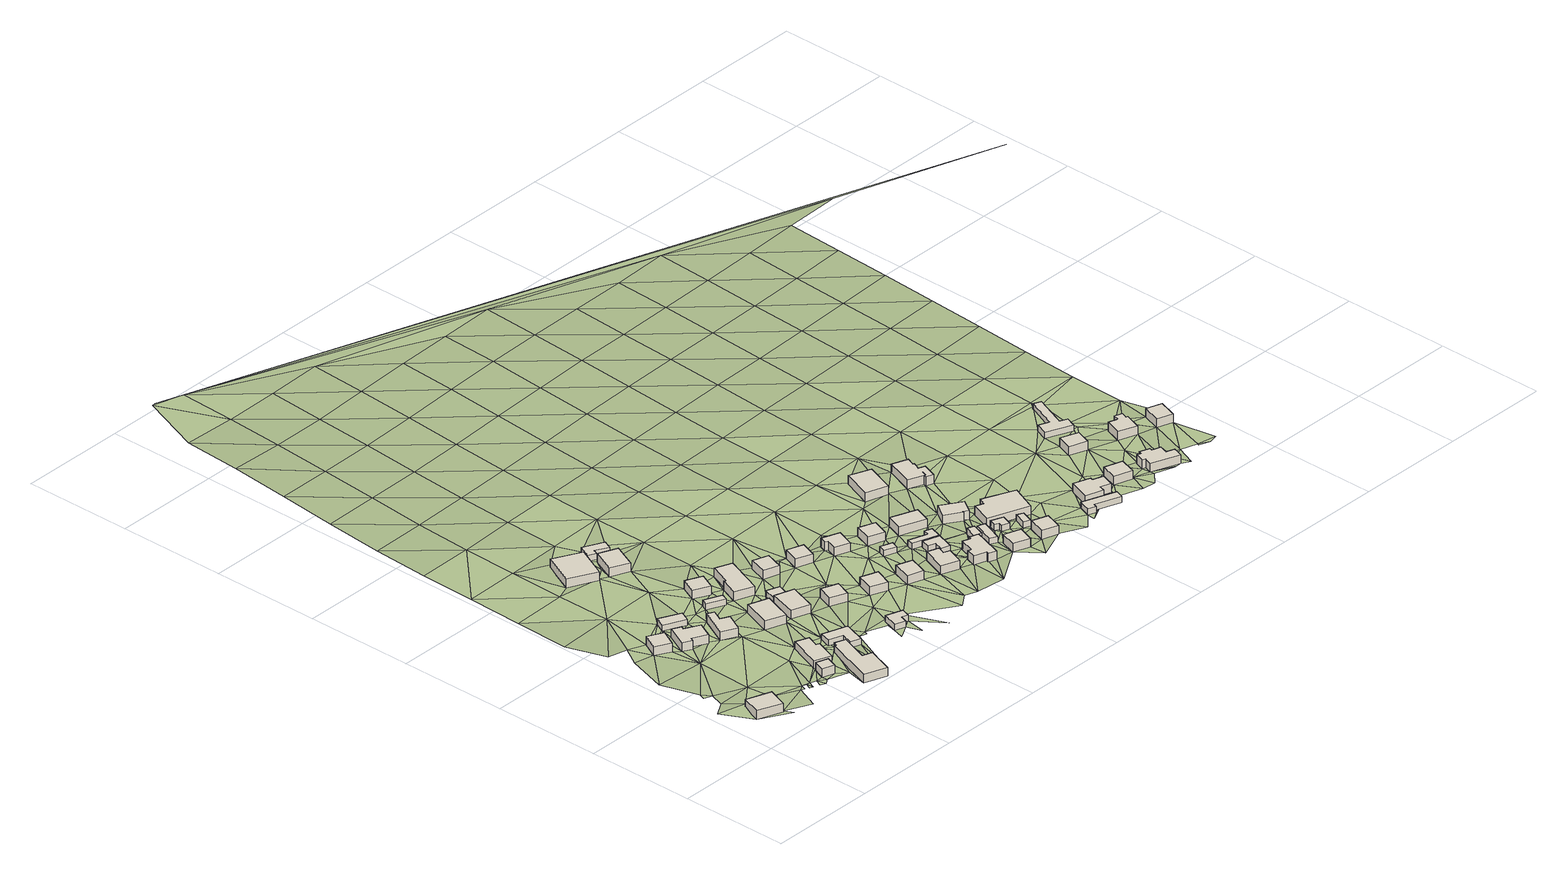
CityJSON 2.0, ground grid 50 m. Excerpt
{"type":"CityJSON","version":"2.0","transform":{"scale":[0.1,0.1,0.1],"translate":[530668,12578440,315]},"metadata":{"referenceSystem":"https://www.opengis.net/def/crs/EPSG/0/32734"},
"CityObjects":{
"building1":{"type":"Building","attributes":{"address":"4 Louwskloof Road Mamre 7347 Cape Town","building":"house","building:levels":"1","building_height":4.1,"plus_code":"4FRWFFRF+9V7","ground_height":177.69,"roof_height":181.79},"geometry":[{"type":"Solid","lod":"1","boundaries":[[[[0,1,2,3]],[[1,4,5,2]],[[4,6,7,5]],[[6,0,3,7]],[[3,2,5,7]],[[6,4,1,0]]]]}]},
"building2":{"type":"Building","attributes":{"address":"68 Frans Street Mamre 7347 Cape Town","building":"house","building:levels":"1","building_height":4.1,"plus_code":"4FRWFFRF+HVH","ground_height":180.16,"roof_height":184.26},"geometry":[{"type":"Solid","lod":"1","boundaries":[[[[8,9,10,11]],[[9,12,13,10]],[[12,14,15,13]],[[14,8,11,15]],[[11,10,13,15]],[[14,12,9,8]]]]}]},
"building3":{"type":"Building","attributes":{"address":"66 Frans Street Mamre 7347 Cape Town","building":"house","building:levels":"1","building_height":4.1,"plus_code":"4FRWFFRF+GWX","ground_height":180.1,"roof_height":184.2},"geometry":[{"type":"Solid","lod":"1","boundaries":[[[[16,17,18,19]],[[17,20,21,18]],[[20,22,23,21]],[[22,24,25,23]],[[24,26,27,25]],[[26,28,29,27]],[[28,30,31,29]],[[30,16,19,31]],[[19,18,21,23,25,27,29,31]],[[30,28,26,24,22,20,17,16]]]]}]},
"building4":{"type":"Building","attributes":{"address":"Louwskloof Road Mamre 7347 Cape Town","building":"yes","building:levels":"1","building_height":4.1,"plus_code":"4FRWFFRG+923","ground_height":178.97,"roof_height":183.07},"geometry":[{"type":"Solid","lod":"1","boundaries":[[[[32,33,34,35]],[[33,36,37,34]],[[36,38,39,37]],[[38,32,35,39]],[[35,34,37,39]],[[38,36,33,32]]]]}]},
"building5":{"type":"Building","attributes":{"building":"cabin","building:levels":"1","building_height":2.8,"plus_code":"4FRWFFRF+JX2","ground_height":180.16,"roof_height":182.96},"geometry":[{"type":"Solid","lod":"1","boundaries":[[[[40,41,42,43]],[[41,44,45,42]],[[44,46,47,45]],[[46,40,43,47]],[[43,42,45,47]],[[46,44,41,40]]]]}]},
"building6":{"type":"Building","attributes":{"address":"Louwskloof Road Mamre 7347 Cape Town","building":"yes","building:levels":"1","building_height":4.1,"plus_code":"4FRWFFRG+92Q","ground_height":178.97,"roof_height":183.07},"geometry":[{"type":"Solid","lod":"1","boundaries":[[[[48,49,50,51]],[[49,52,53,50]],[[52,54,55,53]],[[54,56,57,55]],[[56,58,59,57]],[[58,48,51,59]],[[51,50,53,55,57,59]],[[58,56,54,52,49,48]]]]}]},
"building7":{"type":"Building","attributes":{"address":"64 Frans Street Mamre 7347 Cape Town","building":"house","building:levels":"1","building_height":4.1,"plus_code":"4FRWFFRF+GXQ","ground_height":180.77,"roof_height":184.87},"geometry":[{"type":"Solid","lod":"1","boundaries":[[[[60,61,62,63]],[[61,64,65,62]],[[64,66,67,65]],[[66,68,69,67]],[[68,70,71,69]],[[70,60,63,71]],[[63,62,65,67,69,71]],[[70,68,66,64,61,60]]]]}]},
"building8":{"type":"Building","attributes":{"address":"7 Louwskloof Road Mamre 7347 Cape Town","building":"house","building:levels":"1","building_height":4.1,"plus_code":"4FRWFFRG+934","ground_height":178.97,"roof_height":183.07},"geometry":[{"type":"Solid","lod":"1","boundaries":[[[[72,73,74,75]],[[73,76,77,74]],[[76,78,79,77]],[[78,80,81,79]],[[80,82,83,81]],[[82,84,85,83]],[[84,86,87,85]],[[86,72,75,87]],[[75,74,77,79,81,83,85,87]],[[86,84,82,80,78,76,73,72]]]]}]},
"building9":{"type":"Building","attributes":{"address":"Louwskloof Road Mamre 7347 Cape Town","building":"cabin","building:levels":"1","building_height":2.8,"plus_code":"4FRWFFRG+94M","ground_height":180.03,"roof_height":182.83},"geometry":[{"type":"Solid","lod":"1","boundaries":[[[[88,89,90,91]],[[89,92,93,90]],[[92,94,95,93]],[[94,96,97,95]],[[96,98,99,97]],[[98,88,91,99]],[[91,90,93,95,97,99]],[[98,96,94,92,89,88]]]]}]},
"building10":{"type":"Building","attributes":{"address":"Denne Crescent Mamre 7347 Cape Town","building":"house","building:levels":"1","building_height":4.1,"plus_code":"4FRWFFRF+QXW","ground_height":179.79,"roof_height":183.89},"geometry":[{"type":"Solid","lod":"1","boundaries":[[[[100,101,102,103]],[[101,104,105,102]],[[104,106,107,105]],[[106,100,103,107]],[[103,102,105,107]],[[106,104,101,100]]]]}]},
"building11":{"type":"Building","attributes":{"building":"cabin","building:levels":"1","building_height":2.8,"plus_code":"4FRWFFRG+H2Q","ground_height":180.94,"roof_height":183.74},"geometry":[{"type":"Solid","lod":"1","boundaries":[[[[108,109,110,111]],[[109,112,113,110]],[[112,114,115,113]],[[114,108,111,115]],[[111,110,113,115]],[[114,112,109,108]]]]}]},
"building12":{"type":"Building","attributes":{"address":"62 Frans Street Mamre 7347 Cape Town","building":"house","building:levels":"1","building_height":4.1,"plus_code":"4FRWFFRG+G34","ground_height":180.77,"roof_height":184.87},"geometry":[{"type":"Solid","lod":"1","boundaries":[[[[116,117,118,119]],[[117,120,121,118]],[[120,122,123,121]],[[122,116,119,123]],[[119,118,121,123]],[[122,120,117,116]]]]}]},
"building13":{"type":"Building","attributes":{"address":"43 Denne Crescent Mamre 7347 Cape Town","building":"house","building:levels":"1","building_height":4.1,"plus_code":"4FRWFFRG+J3F","ground_height":180.64,"roof_height":184.74},"geometry":[{"type":"Solid","lod":"1","boundaries":[[[[124,125,126,127]],[[125,128,129,126]],[[128,130,131,129]],[[130,124,127,131]],[[127,126,129,131]],[[130,128,125,124]]]]}]},
"building14":{"type":"Building","attributes":{"address":"Denne Crescent Mamre 7347 Cape Town","building":"house","building:levels":"1","building_height":4.1,"plus_code":"4FRWFFRG+Q28","ground_height":180.54,"roof_height":184.64},"geometry":[{"type":"Solid","lod":"1","boundaries":[[[[132,133,134,135]],[[133,136,137,134]],[[136,138,139,137]],[[138,132,135,139]],[[135,134,137,139]],[[138,136,133,132]]]]}]},
"building15":{"type":"Building","attributes":{"address":"60 Frans Street Mamre 7347 Cape Town","building":"house","building:levels":"1","building_height":4.1,"plus_code":"4FRWFFRG+F4W","ground_height":181.29,"roof_height":185.39},"geometry":[{"type":"Solid","lod":"1","boundaries":[[[[140,141,142,143]],[[141,144,145,142]],[[144,146,147,145]],[[146,140,143,147]],[[143,142,145,147]],[[146,144,141,140]]]]}]},
"building16":{"type":"Building","attributes":{"building":"cabin","building:levels":"1","building_height":2.8,"plus_code":"4FRWFFRG+G4G","ground_height":181.29,"roof_height":184.09},"geometry":[{"type":"Solid","lod":"1","boundaries":[[[[148,149,150,151]],[[149,152,153,150]],[[152,154,155,153]],[[154,148,151,155]],[[151,150,153,155]],[[154,152,149,148]]]]}]},
"building17":{"type":"Building","attributes":{"building":"cabin","building:levels":"1","building_height":2.8,"plus_code":"4FRWFFRG+R29","ground_height":180.54,"roof_height":183.34},"geometry":[{"type":"Solid","lod":"1","boundaries":[[[[156,157,158,159]],[[157,160,161,158]],[[160,162,163,161]],[[162,164,165,163]],[[164,166,167,165]],[[166,156,159,167]],[[159,158,161,163,165,167]],[[166,164,162,160,157,156]]]]}]},
"building18":{"type":"Building","attributes":{"address":"41 Denne Crescent Mamre 7347 Cape Town","building":"house","building:levels":"1","building_height":4.1,"plus_code":"4FRWFFRG+H4J","ground_height":181.41,"roof_height":185.51},"geometry":[{"type":"Solid","lod":"1","boundaries":[[[[168,169,170,171]],[[169,172,173,170]],[[172,174,175,173]],[[174,176,177,175]],[[176,178,179,177]],[[178,168,171,179]],[[171,170,173,175,177,179]],[[178,176,174,172,169,168]]]]}]},
"building19":{"type":"Building","attributes":{"address":"Louwskloof Road Mamre 7347 Cape Town","building":"cabin","building:levels":"1","building_height":2.8,"plus_code":"4FRWFFRG+962","ground_height":180.89,"roof_height":183.69},"geometry":[{"type":"Solid","lod":"1","boundaries":[[[[180,181,182,183]],[[181,184,185,182]],[[184,186,187,185]],[[186,188,189,187]],[[188,190,191,189]],[[190,180,183,191]],[[183,182,185,187,189,191]],[[190,188,186,184,181,180]]]]}]},
"building20":{"type":"Building","attributes":{"address":"58 Frans Street Mamre 7347 Cape Town","building":"house","building:levels":"1","building_height":4.1,"plus_code":"4FRWFFRG+F59","ground_height":181.77,"roof_height":185.87},"geometry":[{"type":"Solid","lod":"1","boundaries":[[[[192,193,194,195]],[[193,196,197,194]],[[196,198,199,197]],[[198,192,195,199]],[[195,194,197,199]],[[198,196,193,192]]]]}]},
"building21":{"type":"Building","attributes":{"address":"39 Denne Crescent Mamre 7347 Cape Town","building":"house","building:levels":"1","building_height":4.1,"plus_code":"4FRWFFRG+H5P","ground_height":181.41,"roof_height":185.51},"geometry":[{"type":"Solid","lod":"1","boundaries":[[[[200,201,202,203]],[[201,204,205,202]],[[204,206,207,205]],[[206,200,203,207]],[[203,202,205,207]],[[206,204,201,200]]]]}]},
"building22":{"type":"Building","attributes":{"address":"56 Frans Street Mamre 7347 Cape Town","building":"house","building:levels":"1","building_height":4.1,"plus_code":"4FRWFFRG+C7M","ground_height":181.77,"roof_height":185.87},"geometry":[{"type":"Solid","lod":"1","boundaries":[[[[208,209,210,211]],[[209,212,213,210]],[[212,214,215,213]],[[214,208,211,215]],[[211,210,213,215]],[[214,212,209,208]]]]}]},
"building23":{"type":"Building","attributes":{"address":"37 Denne Crescent Mamre 7347 Cape Town","building":"house","building:levels":"1","building_height":4.1,"plus_code":"4FRWFFRG+H69","ground_height":181.99,"roof_height":186.09},"geometry":[{"type":"Solid","lod":"1","boundaries":[[[[216,217,218,219]],[[217,220,221,218]],[[220,222,223,221]],[[222,216,219,223]],[[219,218,221,223]],[[222,220,217,216]]]]}]},
"building24":{"type":"Building","attributes":{"address":"54 Frans Street Mamre 7347 Cape Town","building":"house","building:levels":"1","building_height":4.1,"plus_code":"4FRWFFRG+C88","ground_height":181.91,"roof_height":186.01},"geometry":[{"type":"Solid","lod":"1","boundaries":[[[[224,225,226,227]],[[225,228,229,226]],[[228,230,231,229]],[[230,224,227,231]],[[227,226,229,231]],[[230,228,225,224]]]]}]},
"building25":{"type":"Building","attributes":{"address":"35 Denne Crescent Mamre 7347 Cape Town","building":"house","building:levels":"1","building_height":4.1,"plus_code":"4FRWFFRG+G8V","ground_height":182.36,"roof_height":186.46},"geometry":[{"type":"Solid","lod":"1","boundaries":[[[[232,233,234,235]],[[233,236,237,234]],[[236,238,239,237]],[[238,240,241,239]],[[240,242,243,241]],[[242,232,235,243]],[[235,234,237,239,241,243]],[[242,240,238,236,233,232]]]]}]},
"building26":{"type":"Building","attributes":{"building":"cabin","building:levels":"1","building_height":2.8,"plus_code":"4FRWFFRG+F9M","ground_height":182.36,"roof_height":185.16},"geometry":[{"type":"Solid","lod":"1","boundaries":[[[[244,245,246,247]],[[245,248,249,246]],[[248,250,251,249]],[[250,244,247,251]],[[247,246,249,251]],[[250,248,245,244]]]]}]},
"building27":{"type":"Building","attributes":{"address":"52 Frans Street Mamre 7347 Cape Town","building":"house","building:levels":"1","building_height":4.1,"plus_code":"4FRWFFRG+99X","ground_height":181.91,"roof_height":186.01},"geometry":[{"type":"Solid","lod":"1","boundaries":[[[[252,253,254,255]],[[253,256,257,254]],[[256,258,259,257]],[[258,260,261,259]],[[260,262,263,261]],[[262,252,255,263]],[[255,254,257,259,261,263]],[[262,260,258,256,253,252]]]]}]},
"building28":{"type":"Building","attributes":{"address":"33 Denne Crescent Mamre 7347 Cape Town","building":"house","building:levels":"1","building_height":4.1,"plus_code":"4FRWFFRG+G9G","ground_height":182.36,"roof_height":186.46},"geometry":[{"type":"Solid","lod":"1","boundaries":[[[[264,265,266,267]],[[265,268,269,266]],[[268,270,271,269]],[[270,264,267,271]],[[267,266,269,271]],[[270,268,265,264]]]]}]},
"building29":{"type":"Building","attributes":{"building":"cabin","building:levels":"1","building_height":2.8,"plus_code":"4FRWFFRG+CCG","ground_height":182.41,"roof_height":185.21},"geometry":[{"type":"Solid","lod":"1","boundaries":[[[[272,273,274,275]],[[273,276,277,274]],[[276,278,279,277]],[[278,280,281,279]],[[280,282,283,281]],[[282,272,275,283]],[[275,274,277,279,281,283]],[[282,280,278,276,273,272]]]]}]},
"building30":{"type":"Building","attributes":{"building":"cabin","building:levels":"1","building_height":2.8,"plus_code":"4FRWFFRG+FC4","ground_height":182.41,"roof_height":185.21},"geometry":[{"type":"Solid","lod":"1","boundaries":[[[[284,285,286,287]],[[285,288,289,286]],[[288,290,291,289]],[[290,292,293,291]],[[292,294,295,293]],[[294,284,287,295]],[[287,286,289,291,293,295]],[[294,292,290,288,285,284]]]]}]},
"building31":{"type":"Building","attributes":{"address":"50 Frans Street Mamre 7347 Cape Town","building":"house","building:levels":"1","building_height":4.1,"plus_code":"4FRWFFRG+9FC","ground_height":181.9,"roof_height":186},"geometry":[{"type":"Solid","lod":"1","boundaries":[[[[296,297,298,299]],[[297,300,301,298]],[[300,302,303,301]],[[302,304,305,303]],[[304,306,307,305]],[[306,308,309,307]],[[308,310,311,309]],[[310,312,313,311]],[[312,314,315,313]],[[314,296,299,315]],[[299,298,301,303,305,307,309,311,313,315]],[[314,312,310,308,306,304,302,300,297,296]]]]}]},
"building32":{"type":"Building","attributes":{"address":"31 Denne Crescent Mamre 7347 Cape Town","building":"house","building:levels":"1","building_height":4.1,"plus_code":"4FRWFFRG+GC5","ground_height":182.84,"roof_height":186.94},"geometry":[{"type":"Solid","lod":"1","boundaries":[[[[316,317,318,319]],[[317,320,321,318]],[[320,322,323,321]],[[322,316,319,323]],[[319,318,321,323]],[[322,320,317,316]]]]}]},
"building33":{"type":"Building","attributes":{"building":"cabin","building:levels":"1","building_height":2.8,"plus_code":"4FRWFFRG+CF9","ground_height":182.41,"roof_height":185.21},"geometry":[{"type":"Solid","lod":"1","boundaries":[[[[324,325,326,327]],[[325,328,329,326]],[[328,330,331,329]],[[330,324,327,331]],[[327,326,329,331]],[[330,328,325,324]]]]}]},
"building34":{"type":"Building","attributes":{"building":"cabin","building:levels":"1","building_height":2.8,"plus_code":"4FRWFFRG+9GR","ground_height":182.92,"roof_height":185.72},"geometry":[{"type":"Solid","lod":"1","boundaries":[[[[332,333,334,335]],[[333,336,337,334]],[[336,338,339,337]],[[338,332,335,339]],[[335,334,337,339]],[[338,336,333,332]]]]}]},
"building35":{"type":"Building","attributes":{"address":"48 Frans Street Mamre 7347 Cape Town","building":"house","building:levels":"1","building_height":4.1,"plus_code":"4FRWFFRG+9G3","ground_height":182.39,"roof_height":186.49},"geometry":[{"type":"Solid","lod":"1","boundaries":[[[[340,341,342,343]],[[341,344,345,342]],[[344,346,347,345]],[[346,340,343,347]],[[343,342,345,347]],[[346,344,341,340]]]]}]},
"building36":{"type":"Building","attributes":{"address":"29 Denne Crescent Mamre 7347 Cape Town","building":"house","building:levels":"1","building_height":4.1,"plus_code":"4FRWFFRG+FGJ","ground_height":183.35,"roof_height":187.45},"geometry":[{"type":"Solid","lod":"1","boundaries":[[[[348,349,350,351]],[[349,352,353,350]],[[352,354,355,353]],[[354,356,357,355]],[[356,358,359,357]],[[358,348,351,359]],[[351,350,353,355,357,359]],[[358,356,354,352,349,348]]]]}]},
"building37":{"type":"Building","attributes":{"building":"cabin","building:levels":"1","building_height":2.8,"plus_code":"4FRWFFRG+CG5","ground_height":182.92,"roof_height":185.72},"geometry":[{"type":"Solid","lod":"1","boundaries":[[[[360,361,362,363]],[[361,364,365,362]],[[364,366,367,365]],[[366,368,369,367]],[[368,370,371,369]],[[370,360,363,371]],[[363,362,365,367,369,371]],[[370,368,366,364,361,360]]]]}]},
"building38":{"type":"Building","attributes":{"address":"44 Denne Crescent Mamre 7347 Cape Town","building":"house","building:levels":"1","building_height":4.1,"plus_code":"4FRWFFRG+JF5","ground_height":183.23,"roof_height":187.33},"geometry":[{"type":"Solid","lod":"1","boundaries":[[[[372,373,374,375]],[[373,376,377,374]],[[376,378,379,377]],[[378,372,375,379]],[[375,374,377,379]],[[378,376,373,372]]]]}]},
"building39":{"type":"Building","attributes":{"address":"46 Frans Street Mamre 7347 Cape Town","building":"house","building:levels":"1","building_height":4.1,"plus_code":"4FRWFFRG+8HW","ground_height":182.39,"roof_height":186.49},"geometry":[{"type":"Solid","lod":"1","boundaries":[[[[380,381,382,383]],[[381,384,385,382]],[[384,386,387,385]],[[386,380,383,387]],[[383,382,385,387]],[[386,384,381,380]]]]}]},
"building40":{"type":"Building","attributes":{"building":"cabin","building:levels":"1","building_height":2.8,"plus_code":"4FRWFFRG+9HP","ground_height":182.92,"roof_height":185.72},"geometry":[{"type":"Solid","lod":"1","boundaries":[[[[388,389,390,391]],[[389,392,393,390]],[[392,394,395,393]],[[394,388,391,395]],[[391,390,393,395]],[[394,392,389,388]]]]}]},
"building41":{"type":"Building","attributes":{"address":"27 Denne Crescent Mamre 7347 Cape Town","building":"house","building:levels":"1","building_height":4.1,"plus_code":"4FRWFFRG+CHG","ground_height":182.92,"roof_height":187.02},"geometry":[{"type":"Solid","lod":"1","boundaries":[[[[396,397,398,399]],[[397,400,401,398]],[[400,402,403,401]],[[402,404,405,403]],[[404,406,407,405]],[[406,396,399,407]],[[399,398,401,403,405,407]],[[406,404,402,400,397,396]]]]}]},
"building42":{"type":"Building","attributes":{"building":"house","building:levels":"1","building_height":4.1,"plus_code":"4FRWFFRG+HHJ","ground_height":183.78,"roof_height":187.88},"geometry":[{"type":"Solid","lod":"1","boundaries":[[[[408,409,410,411]],[[409,412,413,410]],[[412,414,415,413]],[[414,416,417,415]],[[416,418,419,417]],[[418,420,421,419]],[[420,422,423,421]],[[422,424,425,423]],[[424,426,427,425]],[[426,408,411,427]],[[411,410,413,415,417,419,421,423,425,427]],[[426,424,422,420,418,416,414,412,409,408]]]]}]},
"building43":{"type":"Building","attributes":{"address":"42 Denne Crescent Mamre 7347 Cape Town","building":"house","building:levels":"1","building_height":4.1,"plus_code":"4FRWFFRG+HHJ","ground_height":183.78,"roof_height":187.88},"geometry":[{"type":"Solid","lod":"1","boundaries":[[[[416,418,419,417]],[[418,420,421,419]],[[420,422,423,421]],[[422,424,425,423]],[[424,426,427,425]],[[426,408,411,427]],[[408,428,429,411]],[[428,416,417,429]],[[417,419,421,423,425,427,411,429]],[[428,408,426,424,422,420,418,416]]]]}]},
"building44":{"type":"Building","attributes":{"building":"garage","building:levels":"1","building_height":4.1,"plus_code":"4FRWFFRG+HH7","ground_height":183.78,"roof_height":187.88},"geometry":[{"type":"Solid","lod":"1","boundaries":[[[[408,409,410,411]],[[409,412,413,410]],[[412,414,415,413]],[[414,416,417,415]],[[416,428,429,417]],[[428,408,411,429]],[[411,410,413,415,417,429]],[[428,416,414,412,409,408]]]]}]},
"building45":{"type":"Building","attributes":{"address":"Frans Street Mamre 7347 Cape Town","building":"cabin","building:levels":"1","building_height":2.8,"plus_code":"4FRWFFRG+8MQ","ground_height":182.83,"roof_height":185.63},"geometry":[{"type":"Solid","lod":"1","boundaries":[[[[430,431,432,433]],[[431,434,435,432]],[[434,436,437,435]],[[436,438,439,437]],[[438,440,441,439]],[[440,430,433,441]],[[433,432,435,437,439,441]],[[440,438,436,434,431,430]]]]}]},
"building46":{"type":"Building","attributes":{"address":"25 Denne Crescent Mamre 7347 Cape Town","building":"house","building:levels":"1","building_height":4.1,"plus_code":"4FRWFFRG+9P4","ground_height":182.83,"roof_height":186.93},"geometry":[{"type":"Solid","lod":"1","boundaries":[[[[442,443,444,445]],[[443,446,447,444]],[[446,448,449,447]],[[448,450,451,449]],[[450,452,453,451]],[[452,454,455,453]],[[454,456,457,455]],[[456,442,445,457]],[[445,444,447,449,451,453,455,457]],[[456,454,452,450,448,446,443,442]]]]}]},
"building47":{"type":"Building","attributes":{"address":"23 Denne Crescent Mamre 7347 Cape Town","building":"house","building:levels":"1","building_height":4.1,"plus_code":"4FRWFFRG+9Q5","ground_height":183.35,"roof_height":187.45},"geometry":[{"type":"Solid","lod":"1","boundaries":[[[[458,459,460,461]],[[459,462,463,460]],[[462,464,465,463]],[[464,458,461,465]],[[461,460,463,465]],[[464,462,459,458]]]]}]},
"building48":{"type":"Building","attributes":{"address":"34 Denne Crescent Mamre 7347 Cape Town","building":"house","building:levels":"1","building_height":4.1,"plus_code":"4FRWFFRG+FR2","ground_height":184.38,"roof_height":188.48},"geometry":[{"type":"Solid","lod":"1","boundaries":[[[[466,467,468,469]],[[467,470,471,468]],[[470,472,473,471]],[[472,466,469,473]],[[469,468,471,473]],[[472,470,467,466]]]]}]},
"building49":{"type":"Building","attributes":{"address":"21 Denne Crescent Mamre 7347 Cape Town","building":"house","building:levels":"1","building_height":4.1,"plus_code":"4FRWFFRG+8VM","ground_height":184.13,"roof_height":188.23},"geometry":[{"type":"Solid","lod":"1","boundaries":[[[[474,475,476,477]],[[475,478,479,476]],[[478,480,481,479]],[[480,482,483,481]],[[482,484,485,483]],[[484,486,487,485]],[[486,488,489,487]],[[488,490,491,489]],[[490,492,493,491]],[[492,494,495,493]],[[494,496,497,495]],[[496,474,477,497]],[[477,476,479,481,483,485,487,489,491,493,495,497]],[[496,494,492,490,488,486,484,482,480,478,475,474]]]]}]},
"building50":{"type":"Building","attributes":{"building":"cabin","building:levels":"1","building_height":2.8,"plus_code":"4FRWFFRG+GVJ","ground_height":184.38,"roof_height":187.18},"geometry":[{"type":"Solid","lod":"1","boundaries":[[[[498,499,500,501]],[[499,502,503,500]],[[502,504,505,503]],[[504,506,507,505]],[[506,508,509,507]],[[508,510,511,509]],[[510,512,513,511]],[[512,498,501,513]],[[501,500,503,505,507,509,511,513]],[[512,510,508,506,504,502,499,498]]]]}]},
"building51":{"type":"Building","attributes":{"address":"30 Denne Crescent Mamre 7347 Cape Town","building":"house","building:levels":"1","building_height":4.1,"plus_code":"4FRWFFRG+CWC","ground_height":184.51,"roof_height":188.61},"geometry":[{"type":"Solid","lod":"1","boundaries":[[[[514,515,516,517]],[[515,518,519,516]],[[518,520,521,519]],[[520,522,523,521]],[[522,524,525,523]],[[524,526,527,525]],[[526,528,529,527]],[[528,514,517,529]],[[517,516,519,521,523,525,527,529]],[[528,526,524,522,520,518,515,514]]]]}]},
"building52":{"type":"Building","attributes":{"address":"28 Denne Crescent Mamre 7347 Cape Town","building":"house","building:levels":"1","building_height":4.1,"plus_code":"4FRWFFRG+CX3","ground_height":185.17,"roof_height":189.27},"geometry":[{"type":"Solid","lod":"1","boundaries":[[[[530,531,532,533]],[[531,534,535,532]],[[534,536,537,535]],[[536,530,533,537]],[[533,532,535,537]],[[536,534,531,530]]]]}]},
"terrain1":{"type":"TINRelief","geometry":[{"type":"CompositeSurface","lod":"1","boundaries":[[[538,539,1]],[[538,540,539]],[[541,542,543]],[[544,545,1]],[[546,540,538]],[[543,540,546]],[[547,541,548]],[[543,548,541]],[[546,538,549]],[[550,547,12]],[[546,548,543]],[[549,545,551]],[[548,12,547]],[[552,551,545]],[[553,550,12]],[[554,546,549]],[[554,549,551]],[[555,556,557]],[[553,12,9]],[[548,14,12]],[[556,555,553]],[[557,556,558]],[[559,554,551]],[[17,14,548]],[[20,17,548]],[[554,560,546]],[[553,9,556]],[[561,562,563]],[[554,563,564]],[[565,548,546]],[[14,17,8]],[[563,562,564]],[[9,8,566]],[[20,548,567]],[[568,558,569]],[[16,8,17]],[[570,571,572]],[[560,554,564]],[[9,566,46]],[[8,40,566]],[[572,571,573]],[[22,20,567]],[[564,572,574]],[[567,548,70]],[[546,560,565]],[[569,558,556]],[[572,573,33]],[[46,556,9]],[[8,16,40]],[[574,572,33]],[[575,564,574]],[[575,560,564]],[[40,46,566]],[[548,565,70]],[[33,573,36]],[[30,40,16]],[[573,576,36]],[[30,28,577]],[[568,578,579]],[[70,577,567]],[[38,575,574]],[[580,40,30]],[[569,581,568]],[[30,577,580]],[[560,575,582]],[[575,38,52]],[[36,576,52]],[[36,52,38]],[[60,70,565]],[[577,70,583]],[[584,579,578]],[[582,565,560]],[[86,585,576]],[[568,581,578]],[[556,46,586]],[[580,577,583]],[[52,576,585]],[[587,569,556]],[[61,60,565]],[[106,581,569]],[[580,588,589]],[[583,588,580]],[[582,117,565]],[[590,52,585]],[[586,46,589]],[[61,565,117]],[[64,61,591]],[[592,593,584]],[[106,569,587]],[[594,590,595]],[[556,586,587]],[[590,585,596]],[[583,591,112]],[[585,597,596]],[[112,588,583]],[[590,596,598]],[[581,106,599]],[[600,601,602]],[[603,595,590]],[[592,584,578]],[[604,582,595]],[[589,588,605]],[[590,598,603]],[[117,582,604]],[[591,61,606]],[[607,601,600]],[[606,61,117]],[[109,588,112]],[[608,598,596]],[[96,602,609]],[[589,605,586]],[[608,596,607]],[[602,96,600]],[[603,604,595]],[[112,591,610]],[[588,109,605]],[[611,612,593]],[[607,600,608]],[[610,591,606]],[[581,613,578]],[[609,614,96]],[[586,138,587]],[[611,593,592]],[[604,603,144]],[[581,599,613]],[[615,616,603]],[[125,586,605]],[[109,617,605]],[[138,618,587]],[[603,616,146]],[[174,610,606]],[[109,619,617]],[[132,138,586]],[[96,614,615]],[[144,603,146]],[[620,612,621]],[[144,622,604]],[[619,610,174]],[[587,618,156]],[[132,586,125]],[[616,615,146]],[[618,138,136]],[[587,156,623]],[[615,614,624]],[[624,614,625]],[[592,578,626]],[[606,176,174]],[[621,612,611]],[[619,174,172]],[[144,141,622]],[[599,623,627]],[[622,176,606]],[[617,619,172]],[[618,136,156]],[[613,599,627]],[[626,578,613]],[[622,141,154]],[[157,156,136]],[[172,628,617]],[[623,156,627]],[[629,630,620]],[[154,152,622]],[[146,615,631]],[[622,152,176]],[[154,141,148]],[[632,132,125]],[[615,624,633]],[[133,157,136]],[[611,592,634]],[[125,628,632]],[[635,624,636]],[[168,172,169]],[[168,628,172]],[[637,184,181]],[[160,157,162]],[[629,620,621]],[[148,141,140]],[[157,133,162]],[[615,193,631]],[[181,635,636]],[[634,592,626]],[[633,624,635]],[[146,631,638]],[[140,146,638]],[[176,152,201]],[[628,168,632]],[[148,140,149]],[[193,615,633]],[[639,133,132]],[[188,184,640]],[[152,149,201]],[[186,184,188]],[[639,132,632]],[[611,641,621]],[[613,627,642]],[[176,201,178]],[[639,162,133]],[[643,630,629]],[[168,178,632]],[[643,644,630]],[[635,645,633]],[[162,639,646]],[[626,613,642]],[[140,647,149]],[[627,646,642]],[[641,611,634]],[[140,638,647]],[[645,188,648]],[[201,149,649]],[[212,193,633]],[[178,201,650]],[[651,647,638]],[[629,621,652]],[[651,193,212]],[[639,642,646]],[[633,645,653]],[[649,149,220]],[[220,149,647]],[[634,626,654]],[[652,621,641]],[[632,178,655]],[[644,656,657]],[[633,653,212]],[[656,644,643]],[[647,651,658]],[[658,651,212]],[[639,632,655]],[[654,626,642]],[[655,178,650]],[[643,629,659]],[[649,660,661]],[[660,649,220]],[[653,645,225]],[[662,225,645]],[[634,663,641]],[[655,650,661]],[[222,220,647]],[[659,629,652]],[[661,660,217]],[[217,660,220]],[[639,664,642]],[[647,658,240]],[[663,634,654]],[[655,661,217]],[[643,665,656]],[[647,240,222]],[[666,653,225]],[[655,664,639]],[[652,641,667]],[[225,662,668]],[[658,666,669]],[[665,643,659]],[[225,224,666]],[[654,642,670]],[[667,641,663]],[[240,658,669]],[[225,668,228]],[[216,222,671]],[[222,240,671]],[[666,224,669]],[[664,670,642]],[[659,652,672]],[[671,673,216]],[[668,252,228]],[[217,674,655]],[[675,252,668]],[[671,240,676]],[[217,216,674]],[[663,654,677]],[[242,240,669]],[[672,652,667]],[[669,224,250]],[[252,230,228]],[[678,216,673]],[[250,224,230]],[[664,655,674]],[[677,654,670]],[[679,656,665]],[[680,252,675]],[[242,669,265]],[[250,248,669]],[[659,681,665]],[[682,230,252]],[[683,678,673]],[[230,244,250]],[[248,265,669]],[[678,674,216]],[[242,265,683]],[[663,684,667]],[[681,659,672]],[[675,685,680]],[[675,686,685]],[[230,687,244]],[[230,682,687]],[[664,688,670]],[[684,663,677]],[[678,683,689]],[[265,689,683]],[[248,690,265]],[[248,245,690]],[[674,688,664]],[[245,244,691]],[[687,682,273]],[[244,687,691]],[[273,682,692]],[[672,667,693]],[[694,680,695]],[[680,685,695]],[[692,696,278]],[[694,278,696]],[[679,665,681]],[[697,685,686]],[[698,687,273]],[[317,245,691]],[[692,276,273]],[[317,690,245]],[[677,670,699]],[[276,692,278]],[[280,278,694]],[[695,700,694]],[[693,667,684]],[[280,694,700]],[[296,697,686]],[[685,697,701]],[[678,689,702]],[[700,695,703]],[[674,678,702]],[[687,698,292]],[[670,688,699]],[[704,700,703]],[[704,280,700]],[[705,317,691]],[[706,690,316]],[[316,690,317]],[[296,686,346]],[[681,672,707]],[[708,705,691]],[[282,292,698]],[[689,706,702]],[[704,282,280]],[[677,709,684]],[[672,693,707]],[[282,704,710]],[[320,317,705]],[[710,704,711]],[[674,712,688]],[[316,702,706]],[[699,709,677]],[[333,296,346]],[[713,292,282]],[[333,714,296]],[[705,715,320]],[[681,716,679]],[[282,710,713]],[[712,674,702]],[[349,715,292]],[[710,714,328]],[[713,710,328]],[[693,684,717]],[[336,333,346]],[[292,713,349]],[[718,714,333]],[[715,349,320]],[[718,328,714]],[[707,716,681]],[[719,336,346]],[[688,720,699]],[[332,718,333]],[[721,656,679]],[[340,346,722]],[[717,684,709]],[[702,316,723]],[[718,332,724]],[[316,322,723]],[[348,320,349]],[[368,336,719]],[[322,320,348]],[[720,688,712]],[[712,702,378]],[[352,349,713]],[[352,713,724]],[[338,336,364]],[[338,724,332]],[[725,707,693]],[[340,722,381]],[[368,364,336]],[[378,702,723]],[[726,368,719]],[[402,724,338]],[[726,340,381]],[[352,724,356]],[[709,699,727]],[[402,356,724]],[[338,364,361]],[[728,364,368]],[[402,338,361]],[[712,378,729]],[[725,693,717]],[[366,364,728]],[[368,366,728]],[[354,352,356]],[[368,726,370]],[[730,381,722]],[[426,322,348]],[[727,699,720]],[[360,402,361]],[[726,389,370]],[[731,356,402]],[[726,381,732]],[[679,716,733]],[[426,723,322]],[[734,716,707]],[[726,732,389]],[[358,735,348]],[[358,356,731]],[[370,389,388]],[[370,388,360]],[[709,736,717]],[[732,392,389]],[[734,707,725]],[[402,360,737]],[[735,409,348]],[[731,738,358]],[[712,729,739]],[[739,720,712]],[[738,735,358]],[[348,409,426]],[[731,740,738]],[[741,392,732]],[[736,709,727]],[[388,737,360]],[[723,426,424]],[[392,737,394]],[[388,394,737]],[[392,741,737]],[[723,424,742]],[[730,743,741]],[[725,717,744]],[[742,739,729]],[[734,733,716]],[[409,735,412]],[[408,426,409]],[[745,727,720]],[[744,717,736]],[[746,735,738]],[[747,737,741]],[[739,742,424]],[[434,741,743]],[[745,720,739]],[[721,679,733]],[[412,735,746]],[[748,734,725]],[[749,737,747]],[[741,431,747]],[[739,424,422]],[[434,431,741]],[[418,416,414]],[[738,749,746]],[[736,727,750]],[[748,725,744]],[[422,420,418]],[[418,414,422]],[[436,434,751]],[[750,727,745]],[[412,752,414]],[[733,734,753]],[[754,436,751]],[[755,749,747]],[[414,752,422]],[[438,436,754]],[[746,752,412]],[[756,744,736]],[[747,431,755]],[[748,753,734]],[[757,739,422]],[[757,745,739]],[[442,755,431]],[[758,442,431]],[[756,736,750]],[[759,438,754]],[[721,760,656]],[[758,431,761]],[[752,757,422]],[[749,762,746]],[[748,744,763]],[[733,753,721]],[[762,749,755]],[[656,764,657]],[[765,750,745]],[[763,744,756]],[[758,766,767]],[[758,761,766]],[[746,762,752]],[[757,765,745]],[[755,768,769]],[[770,753,748]],[[459,766,761]],[[771,772,768]],[[756,750,773]],[[459,772,766]],[[755,769,762]],[[761,774,459]],[[770,748,763]],[[768,772,775]],[[775,769,768]],[[757,752,776]],[[765,773,750]],[[775,772,459]],[[753,777,721]],[[778,459,774]],[[776,752,762]],[[756,779,763]],[[769,466,762]],[[778,774,780]],[[777,753,770]],[[775,781,769]],[[765,757,782]],[[773,779,756]],[[781,466,769]],[[780,783,778]],[[776,782,757]],[[472,762,466]],[[784,778,480]],[[784,781,775]],[[484,778,783]],[[484,480,778]],[[770,763,785]],[[472,498,762]],[[786,776,762]],[[773,765,787]],[[788,784,480]],[[482,480,484]],[[779,785,763]],[[498,786,762]],[[789,484,783]],[[788,790,784]],[[790,781,784]],[[782,787,765]],[[777,791,721]],[[788,792,793]],[[789,794,484]],[[777,770,795]],[[793,790,788]],[[794,486,484]],[[796,498,472]],[[779,773,797]],[[796,472,798]],[[790,793,799]],[[785,795,770]],[[798,781,514]],[[514,781,790]],[[776,786,800]],[[782,776,801]],[[799,802,492]],[[773,787,797]],[[492,490,488]],[[803,488,486]],[[796,798,804]],[[515,790,799]],[[805,800,786]],[[514,806,798]],[[798,806,804]],[[492,515,799]],[[785,779,807]],[[776,800,801]],[[808,656,760]],[[488,809,492]],[[803,809,488]],[[514,790,515]],[[795,791,777]],[[804,810,796]],[[787,782,811]],[[807,779,797]],[[812,813,810]],[[810,804,814]],[[492,809,531]],[[804,806,814]],[[811,782,801]],[[791,760,721]],[[515,492,531]],[[815,795,785]],[[806,816,814]],[[800,812,801]],[[787,817,797]],[[807,815,785]],[[818,515,531]],[[809,819,534]],[[820,819,821]],[[822,823,818]],[[810,824,812]],[[810,814,824]],[[811,817,787]],[[809,534,531]],[[795,825,791]],[[826,819,820]],[[822,818,530]],[[818,531,530]],[[814,822,824]],[[819,826,534]],[[807,797,827]],[[801,812,828]],[[815,825,795]],[[828,811,801]],[[530,824,822]],[[817,827,797]],[[828,812,824]],[[530,536,824]],[[829,815,807]],[[825,760,791]],[[817,811,830]],[[829,807,827]],[[811,828,830]],[[825,815,831]],[[832,827,817]],[[815,829,831]],[[830,832,817]],[[760,825,833]],[[834,829,827]],[[831,833,825]],[[808,764,656]],[[834,827,832]],[[831,829,835]],[[835,829,834]],[[836,760,833]],[[837,833,831]],[[837,831,835]],[[836,833,837]],[[836,808,760]]]}]}
},
"vertices":[
[157,278,10],[124,188,10],[124,188,51],[157,278,51],[236,146,10],[236,146,51],[269,237,10],[269,237,51],
[284,823,34],[214,858,34],[214,858,75],[284,823,75],[175,782,34],[175,782,75],[245,747,34],[245,747,75],
[320,820,34],[271,720,34],[271,720,75],[320,820,75],[313,699,34],[313,699,75],[321,714,34],[321,714,75],[388,681,34],[388,681,75],[423,752,34],[423,752,75],[354,786,34],[354,786,75],[361,800,34],[361,800,75],
[534,239,22],[516,188,22],[516,188,63],[534,239,63],[570,170,22],[570,170,63],[587,221,22],[587,221,63],
[333,878,34],[432,833,34],[432,833,62],[333,878,62],[454,880,34],[454,880,62],[356,926,34],[356,926,62],
[593,404,22],[536,253,22],[536,253,63],[593,404,63],[612,224,22],[612,224,63],[649,322,22],[649,322,63],[633,328,22],[633,328,63],[653,381,22],[653,381,63],
[498,620,40],[539,701,40],[539,701,81],[498,620,81],[499,721,40],[499,721,81],[523,770,40],[523,770,81],[493,784,40],[493,784,81],[428,654,40],[428,654,81],
[696,1,22],[739,121,22],[739,121,63],[696,1,63],[695,136,22],[695,136,63],[741,264,22],[741,264,63],[691,282,22],[691,282,63],[684,264,22],[684,264,63],[675,267,22],[675,267,63],[594,37,22],[594,37,63],
[707,365,33],[691,315,33],[691,315,61],[707,365,61],[757,293,33],[757,293,61],[740,240,33],[740,240,61],[788,224,33],[788,224,61],[822,327,33],[822,327,61],
[450,1318,31],[518,1464,31],[518,1464,72],[450,1318,72],[390,1528,31],[390,1528,72],[322,1380,31],[322,1380,72],
[651,840,42],[569,875,42],[569,875,70],[651,840,70],[557,846,42],[557,846,70],[639,811,42],[639,811,70],
[651,708,40],[605,575,40],[605,575,81],[651,708,81],[697,543,40],[697,543,81],[744,676,40],[744,676,81],
[692,981,39],[617,1015,39],[617,1015,80],[692,981,80],[584,942,39],[584,942,80],[658,908,39],[658,908,80],
[573,1261,38],[622,1371,38],[622,1371,79],[573,1261,79],[536,1408,38],[536,1408,79],[488,1299,38],[488,1299,79],
[854,640,46],[763,669,46],[763,669,87],[854,640,87],[725,545,46],[725,545,87],[812,514,46],[812,514,87],
[825,650,46],[845,709,46],[845,709,74],[825,650,74],[785,730,46],[785,730,74],[765,671,46],[765,671,74],
[516,1439,38],[550,1423,38],[550,1423,66],[516,1439,66],[560,1443,38],[560,1443,66],[619,1415,38],[619,1415,66],[637,1455,38],[637,1455,66],[544,1499,38],[544,1499,66],
[755,980,47],[717,883,47],[717,883,88],[755,980,88],[708,887,47],[708,887,88],[675,803,47],[675,803,88],[763,769,47],[763,769,88],[833,950,47],[833,950,88],
[968,258,42],[944,186,42],[944,186,70],[968,258,70],[992,170,42],[992,170,70],[1002,201,42],[1002,201,70],[1032,191,42],[1032,191,70],[1045,232,42],[1045,232,70],
[892,488,50],[969,459,50],[969,459,91],[892,488,91],[996,532,50],[996,532,91],[919,561,50],[919,561,91],
[898,905,47],[871,822,47],[871,822,88],[898,905,88],[943,799,47],[943,799,88],[970,881,47],[970,881,88],
[1167,473,50],[1089,501,50],[1089,501,91],[1167,473,91],[1060,423,50],[1060,423,91],[1137,394,50],[1137,394,91],
[1115,824,53],[1040,851,53],[1040,851,94],[1115,824,94],[1013,777,53],[1013,777,94],[1088,750,53],[1088,750,94],
[1247,451,52],[1218,365,52],[1218,365,93],[1247,451,93],[1292,341,52],[1292,341,93],[1320,426,52],[1320,426,93],
[1275,773,56],[1193,802,56],[1193,802,97],[1275,773,97],[1181,770,56],[1181,770,97],[1195,765,56],[1195,765,97],[1177,717,56],[1177,717,97],[1245,692,56],[1245,692,97],
[1362,548,56],[1374,581,56],[1374,581,84],[1362,548,84],[1318,601,56],[1318,601,84],[1307,568,56],[1307,568,84],
[1363,314,52],[1444,285,52],[1444,285,93],[1363,314,93],[1472,363,52],[1472,363,93],[1444,374,52],[1444,374,93],[1456,408,52],[1456,408,93],[1404,426,52],[1404,426,93],
[1349,745,56],[1322,668,56],[1322,668,97],[1349,745,97],[1398,642,56],[1398,642,97],[1425,718,56],[1425,718,97],
[1459,500,57],[1446,460,57],[1446,460,85],[1459,500,85],[1483,448,57],[1483,448,85],[1470,407,57],[1470,407,85],[1509,394,57],[1509,394,85],[1536,475,57],[1536,475,85],
[1521,544,57],[1513,519,57],[1513,519,85],[1521,544,85],[1426,547,57],[1426,547,85],[1417,519,57],[1417,519,85],[1538,480,57],[1538,480,85],[1555,533,57],[1555,533,85],
[1593,223,52],[1639,360,52],[1639,360,93],[1593,223,93],[1596,374,52],[1596,374,93],[1592,361,52],[1592,361,93],[1557,373,52],[1557,373,93],[1534,305,52],[1534,305,93],[1518,310,52],[1518,310,93],[1503,265,52],[1503,265,93],[1560,246,52],[1560,246,93],[1556,235,52],[1556,235,93],
[1482,696,61],[1454,620,61],[1454,620,102],[1482,696,102],[1575,577,61],[1575,577,102],[1602,651,61],[1602,651,102],
[1681,420,57],[1648,432,57],[1648,432,85],[1681,420,85],[1628,375,57],[1628,375,85],[1660,363,57],[1660,363,85],
[1683,408,62],[1645,308,62],[1645,308,90],[1683,408,90],[1679,295,62],[1679,295,90],[1718,395,62],[1718,395,90],
[1746,179,57],[1773,253,57],[1773,253,98],[1746,179,98],[1696,280,57],[1696,280,98],[1670,207,57],[1670,207,98],
[1671,608,66],[1630,543,66],[1630,543,107],[1671,608,107],[1703,498,66],[1703,498,107],[1704,503,66],[1704,503,107],[1726,489,66],[1726,489,107],[1765,548,66],[1765,548,107],
[1803,373,62],[1747,394,62],[1747,394,90],[1803,373,90],[1735,363,62],[1735,363,90],[1755,355,62],[1755,355,90],[1749,339,62],[1749,339,90],[1785,326,62],[1785,326,90],
[1649,850,65],[1698,984,65],[1698,984,106],[1649,850,106],[1601,1022,65],[1601,1022,106],[1548,884,65],[1548,884,106],
[1846,264,57],[1819,184,57],[1819,184,98],[1846,264,98],[1892,159,57],[1892,159,98],[1919,239,57],[1919,239,98],
[1848,347,62],[1826,290,62],[1826,290,90],[1848,347,90],[1857,278,62],[1857,278,90],[1878,334,62],[1878,334,90],
[1824,516,62],[1808,484,62],[1808,484,103],[1824,516,103],[1770,499,62],[1770,499,103],[1734,402,62],[1734,402,103],[1920,333,62],[1920,333,103],[1971,455,62],[1971,455,103],
[1794,790,71],[1790,778,71],[1790,778,112],[1794,790,112],[1825,766,71],[1825,766,112],[1849,834,71],[1849,834,112],[1820,844,71],[1820,844,112],[1835,879,71],[1835,879,112],[1829,881,71],[1829,881,112],[1843,917,71],[1843,917,112],[1772,944,71],[1772,944,112],[1724,817,71],[1724,817,112],
[1801,788,71],[1801,788,112],
[2244,164,61],[2091,219,61],[2091,219,89],[2244,164,89],[2071,165,61],[2071,165,89],[2106,152,61],[2106,152,89],[2111,167,61],[2111,167,89],[2230,125,61],[2230,125,89],
[2121,224,61],[2201,196,61],[2201,196,102],[2121,224,102],[2211,223,61],[2211,223,102],[2258,206,61],[2258,206,102],[2279,266,61],[2279,266,102],[2230,283,61],[2230,283,102],[2234,295,61],[2234,295,102],[2156,322,61],[2156,322,102],
[2323,305,66],[2298,228,66],[2298,228,107],[2323,305,107],[2382,202,66],[2382,202,107],[2406,279,66],[2406,279,107],
[2329,498,77],[2410,469,77],[2410,469,118],[2329,498,118],[2436,539,77],[2436,539,118],[2355,569,77],[2355,569,118],
[2494,268,74],[2489,254,74],[2489,254,115],[2494,268,115],[2469,261,74],[2469,261,115],[2454,217,74],[2454,217,115],[2470,212,74],[2470,212,115],[2458,177,74],[2458,177,115],[2586,129,74],[2586,129,115],[2602,176,74],[2602,176,115],[2564,188,74],[2564,188,115],[2576,227,74],[2576,227,115],[2535,240,74],[2535,240,115],[2539,252,74],[2539,252,115],
[2359,653,77],[2478,605,77],[2478,605,105],[2359,653,105],[2497,652,77],[2497,652,105],[2462,666,77],[2462,666,105],[2523,816,77],[2523,816,105],[2488,830,77],[2488,830,105],[2432,690,77],[2432,690,105],[2382,710,77],[2382,710,105],
[2542,426,78],[2626,396,78],[2626,396,119],[2542,426,119],[2653,472,78],[2653,472,119],[2645,475,78],[2645,475,119],[2655,503,78],[2655,503,119],[2620,515,78],[2620,515,119],[2610,488,78],[2610,488,119],[2569,502,78],[2569,502,119],
[2737,452,84],[2708,367,84],[2708,367,125],[2737,452,125],[2780,343,84],[2780,343,125],[2808,428,84],[2808,428,125],
[157,278,28],[42,323,17],[107,363,17],[100,468,17],[91,441,17],[129,428,17],[255,105,15],[236,146,15],[255,355,28],[46,639,19],[255,605,34],[269,237,28],[100,818,20],[390,190,22],[353,91,15],[136,890,34],[414,207,22],[64,925,20],[255,1105,31],[6,1105,19],[6,1355,23],[405,184,22],[505,355,35],[425,174,22],[440,168,22],[435,199,22],[451,198,22],[505,605,40],[255,855,34],[388,681,40],[6,1605,30],[255,1355,31],[469,157,22],[494,148,22],[480,187,22],[518,163,22],[534,239,35],[536,253,35],[614,131,22],[423,752,42],[255,1855,40],[6,1855,35],[432,833,42],[255,1605,34],[593,404,35],[493,784,42],[6,2105,47],[675,267,42],[505,1105,39],[450,1318,38],[505,855,42],[454,880,42],[649,322,42],[523,770,42],[255,2105,52],[6,2355,67],[633,328,42],[653,381,42],[691,282,42],[684,264,42],[691,315,42],[390,1528,43],[740,240,42],[695,136,33],[739,121,33],[707,365,42],[697,543,46],[584,942,42],[651,708,46],[741,264,42],[757,293,42],[755,105,33],[639,811,47],[255,2355,73],[6,2605,92],[505,1605,43],[817,262,42],[822,327,42],[755,355,42],[658,908,47],[505,1355,38],[651,840,47],[6,2860,114],[255,2605,91],[744,676,46],[518,1464,38],[855,267,42],[849,250,42],[505,1855,50],[544,1499,43],[692,981,47],[255,2860,108],[6,3110,129],[892,488,52],[755,1105,47],[1005,355,50],[505,2105,60],[968,258,50],[954,229,42],[929,136,42],[919,561,52],[755,1355,49],[1016,102,42],[505,2355,77],[755,1605,51],[255,3110,122],[109,3396,135],[1045,232,50],[637,1455,49],[1005,605,52],[1129,60,42],[943,799,53],[898,905,53],[996,532,52],[505,2605,95],[1137,394,52],[755,1855,58],[1005,1105,54],[255,3360,130],[135,3404,130],[1089,501,52],[505,2860,110],[1005,855,53],[970,881,53],[1255,105,46],[755,2105,71],[1005,1355,56],[505,3110,125],[1167,473,52],[755,2355,88],[1315,147,46],[1255,605,56],[1005,1605,62],[1181,770,58],[755,2605,106],[1193,802,58],[1255,1105,62],[1373,126,46],[1195,765,58],[1005,1855,71],[1255,855,58],[755,3110,134],[1444,285,57],[755,2860,123],[1404,426,57],[1275,773,58],[1005,2105,83],[1503,265,57],[1504,105,52],[1417,519,61],[1255,1355,64],[1349,745,58],[1398,642,61],[1426,547,61],[1456,408,57],[1005,2355,102],[1472,363,57],[1518,310,57],[1444,374,57],[1556,235,57],[1459,500,61],[1255,1605,71],[1504,355,57],[1560,246,57],[1504,855,65],[1534,305,57],[1557,373,57],[1521,544,61],[1425,718,61],[1005,2605,121],[1513,519,61],[1255,1855,83],[1596,374,57],[1592,361,57],[1504,1105,70],[1648,432,62],[1639,360,62],[1555,533,61],[1005,2860,135],[1255,2105,99],[1660,363,62],[1696,280,62],[1504,1355,75],[1504,2860,153],[1754,105,57],[1649,850,71],[1681,420,62],[1255,2355,117],[1773,253,62],[1504,1605,81],[1754,355,62],[1601,1022,70],[1892,159,61],[1770,499,66],[1846,264,62],[1255,2860,145],[1255,2605,134],[1754,605,66],[1504,1855,95],[1920,333,67],[1824,516,66],[1754,1105,77],[1808,484,66],[1919,239,67],[1698,984,77],[2004,105,61],[1504,2105,112],[1754,1355,84],[2004,605,71],[2004,355,67],[1504,2355,128],[1971,455,67],[1754,1605,92],[2068,127,61],[2004,855,77],[1504,2605,142],[2134,157,66],[2156,322,71],[1754,1855,105],[2004,1105,85],[2201,196,66],[2230,125,66],[2254,2605,162],[2244,164,66],[2254,605,77],[1754,2105,120],[3752,2105,187],[2004,1355,92],[2258,206,66],[2211,223,66],[2234,295,71],[2254,355,71],[1754,2355,133],[2230,283,71],[2279,266,71],[2004,1605,100],[2359,126,66],[2323,305,71],[2254,855,83],[1754,2605,145],[2382,202,74],[2004,1855,112],[2410,110,74],[2410,469,78],[2254,1105,90],[2460,158,74],[2406,279,78],[2004,2105,127],[2382,710,83],[2254,1355,99],[2469,261,78],[2551,127,74],[2504,355,78],[2004,2605,151],[2489,254,78],[2494,268,78],[2560,128,74],[2004,2355,140],[2478,605,83],[2254,1605,111],[2436,539,83],[2539,252,78],[2488,830,89],[2504,855,89],[2535,240,78],[2624,109,74],[2504,605,83],[2432,690,83],[2569,502,83],[2254,1855,123],[3003,2355,181],[2653,192,82],[2497,652,83],[2504,1105,97],[2523,816,89],[2462,666,83],[2620,515,83],[2254,2105,136],[2610,488,83],[2504,1355,107],[2653,472,84],[2729,166,82],[2777,142,82],[2726,159,82],[2655,503,89],[2645,475,84],[2753,605,89],[2254,2355,149],[2818,152,82],[2504,1605,122],[2753,855,95],[2504,1855,135],[2753,1105,105],[2504,2105,147],[2753,1355,119],[2504,2355,160],[2753,1605,135],[2753,1855,149],[2753,2355,171],[2753,2105,160]
]}
